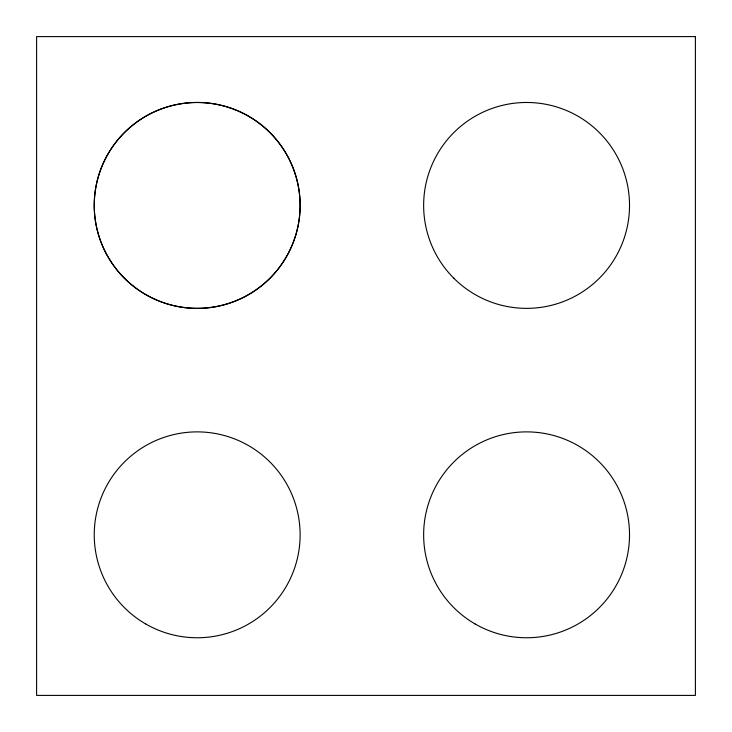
<?xml version="1.0" encoding="UTF-8"?>
<svg xmlns="http://www.w3.org/2000/svg" width="732" height="732" viewBox="0 0 732 732"><rect width="100%" height="100%" fill="white"/><g stroke="black" fill="none" stroke-linecap="round" stroke-linejoin="round"><path stroke-width="1.1" d="M695.4 36.6L36.6 36.6L36.6 695.4L695.4 695.4L695.4 36.6M145.714 623.966A102.938 102.938 0 0 0 300.12 534.817A102.938 102.938 0 0 0 145.714 445.669A102.938 102.938 0 0 0 145.714 623.966M145.714 294.566A102.938 102.938 0 0 0 300.12 205.418A102.938 102.938 0 0 0 145.714 116.269A102.938 102.938 0 0 0 145.714 294.566M124.394 278.206A102.938 102.938 0 0 0 296.616 232.062A102.938 102.938 0 0 0 170.538 105.984A102.938 102.938 0 0 0 124.394 278.206M475.114 623.966A102.938 102.938 0 0 0 629.52 534.817A102.938 102.938 0 0 0 475.114 445.669A102.938 102.938 0 0 0 475.114 623.966M453.794 278.206A102.938 102.938 0 0 0 626.016 232.062A102.938 102.938 0 0 0 499.938 105.984A102.938 102.938 0 0 0 453.794 278.206"/></g></svg>
